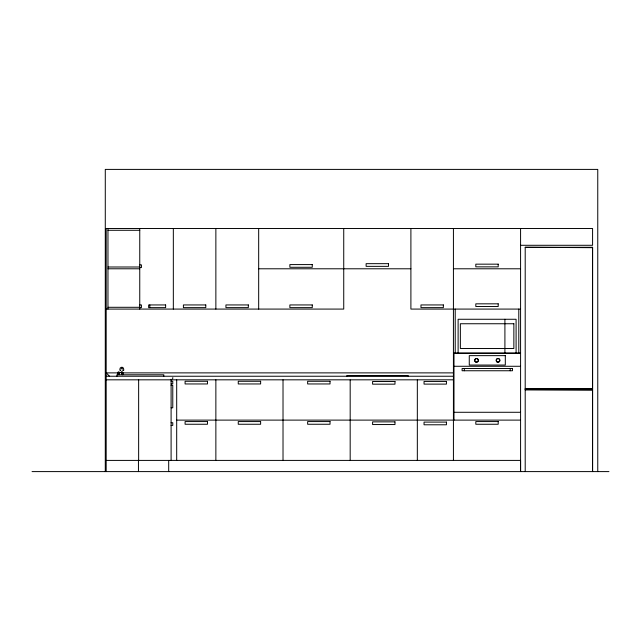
<?xml version="1.0" encoding="UTF-8"?>
<svg xmlns="http://www.w3.org/2000/svg" width="641" height="641" viewBox="0 0 641 641"><rect width="100%" height="100%" fill="white"/><g stroke="black" fill="none" stroke-linecap="round" stroke-linejoin="round"><path stroke-width="0.96" d="M120.035 370.418L120.115 370.322M120.252 370.33L120.78 370.434M118.673 372.405L119.306 372.621L119.122 374.785L119.298 373.863A1.226 0.641 -71 0 0 119.53 372.565A1.226 0.641 -71 0 0 118.922 372.189M119.811 369.593C119.675 366.42 123.929 366.42 123.793 369.593M120.981 369.112L121.91 368.078L122.623 369.112M172.645 378.927L172.822 377.565M592.58 247.29L592.58 471.6L592.58 247.29L525.203 247.29L525.203 471.6M525.203 389.031L592.58 388.71L525.203 388.71M122.479 372.405L118.705 372.621M123.761 370.386L122.808 370.418L123.481 370.322M107.968 230.287L139.754 230.287M520.58 245.287L592.58 245.287L592.58 228.5L106.182 228.5L106.182 471.6M592.236 247.674L525.203 247.29M139.754 264.877L141.437 264.877L141.437 267.561L139.754 267.561M107.968 267.001L139.754 267.001M107.968 268.787L139.754 268.787M258.676 268.787L410.897 268.787M453.427 268.787L520.58 268.787M139.754 304.94L141.437 304.94L141.437 307.632L139.754 307.632M107.968 307.295L139.754 307.295M106.182 309.082L343.736 309.082L343.736 228.5M520.58 309.082L410.897 309.082L410.897 228.5M453.427 352.959L520.58 352.959M520.58 353.407L453.988 353.407L453.988 420.111M453.988 366.275L520.58 366.275M118.184 372.878L106.182 372.878L109.539 376.243M123.192 372.878L453.427 372.878M106.182 376.243L453.427 376.243M106.182 379.825L453.427 379.825M171.099 381.275L172.774 381.275L172.774 383.959L171.099 383.959M171.099 385.417L172.774 385.417L172.774 407.804L171.099 407.804M525.203 389.568L592.58 389.888L525.203 389.888M453.988 412.283L520.58 412.283M176.692 420.111L520.58 420.111M171.099 422.731L172.774 422.731L172.774 425.416L171.099 425.416M106.182 460.406L520.58 460.406L520.588 471.6L520.58 228.5M32.05 471.6L608.95 471.6M118.553 373.815L119.186 374.032M122.159 374.104L122.351 374.264A1.322 0.689 71 0 0 123.024 374.112L123.104 373.879A1.322 0.689 71 0 0 122.647 372.205A1.322 0.689 71 0 0 121.67 372.076M122.711 374.785L121.854 372.621L121.854 374.064M597.757 471.6L597.757 169.4L105.284 169.4L105.284 471.6M592.116 389.031L592.116 389.568M525.54 388.39L525.54 390.385M518.793 309.082L518.793 352.959M516.093 352.959L516.093 319.266L458.115 319.266L458.115 352.959M510.228 368.519L510.228 370.754M504.908 319.266L504.908 352.959M464.34 368.519L464.34 370.754M455.214 309.082L455.214 352.959M453.427 228.5L453.427 460.406M417.331 379.953L417.331 460.406M408.301 376.243L408.301 375.682L346.741 375.682L346.741 376.243M350.178 379.953L350.178 460.406M283.018 379.825L283.018 460.406M258.676 228.5L258.676 309.082M215.865 228.5L215.865 309.082M215.865 379.825L215.865 460.406M176.692 379.825L176.692 460.406M173.334 228.5L173.334 309.082M171.099 379.296L171.099 460.406M168.695 460.406L168.695 471.6M163.808 376.243L163.808 374.785L116.926 374.785L116.926 376.243M149.818 304.94L149.818 307.632M139.754 228.5L139.754 309.082M138.64 379.825L138.64 460.406M138.448 460.406L138.448 471.6M119.306 372.621L119.306 374.064M107.968 228.5L107.968 309.082M118.168 373.358A1.226 0.641 -71 0 1 118.256 373.054M120.933 372.814A1.322 0.689 71 0 1 121.822 372.221A1.322 0.689 71 0 1 122.471 374.104L122.399 374.32A1.322 0.689 71 0 1 122.111 374.576M118.144 374.032L117.848 374.785L118.216 374.24L117.495 373.719A1.226 0.641 -71 0 1 118.473 371.924A1.226 0.641 -71 0 1 118.665 373.647L118.321 374.096A1.226 0.641 -71 0 1 117.648 374.136L118.208 373.094L119.018 374.24A1.226 0.641 -71 0 1 118.281 374.352L118.144 374.032M388.51 263.667L366.123 263.667L366.123 266.352L388.51 266.352L388.51 263.667M498.201 264.164L475.814 264.164L475.814 266.856L498.201 266.856L498.201 264.164M312.263 264.589L289.876 264.589L289.876 267.281L312.263 267.281L312.263 264.589M498.201 303.826L475.814 303.826L475.814 306.51L498.201 306.51L498.201 303.826M165.642 304.94L148.632 304.94L148.632 307.632L165.642 307.632L165.642 304.94M205.793 304.94L183.406 304.94L183.406 307.632L205.793 307.632L205.793 304.94M248.323 304.94L225.936 304.94L225.936 307.632L248.323 307.632L248.323 304.94M312.263 304.94L289.876 304.94L289.876 307.632L312.263 307.632L312.263 304.94M443.356 304.94L420.969 304.94L420.969 307.632L443.356 307.632L443.356 304.94M513.858 323.745L460.358 323.745L460.358 348.48L513.858 348.48L513.858 323.745M505.308 355.643L469.268 355.643L469.268 365.05L505.308 365.05L505.308 355.643M512.471 368.519L462.105 368.519L462.105 370.754L512.471 370.754L512.471 368.519M207.468 381.275L185.089 381.275L185.089 383.959L207.468 383.959L207.468 381.275M260.639 381.275L238.252 381.275L238.252 383.959L260.639 383.959L260.639 381.275M330.027 381.275L307.648 381.275L307.648 383.959L330.027 383.959L330.027 381.275M446.432 381.427L424.046 381.427L424.046 384.111L446.432 384.111L446.432 381.427M394.984 381.483L372.597 381.483L372.597 384.167L394.984 384.167L394.984 381.483M207.468 421.57L185.089 421.57L185.089 424.254L207.468 424.254L207.468 421.57M260.639 421.57L238.252 421.57L238.252 424.254L260.639 424.254L260.639 421.57M330.027 421.57L307.648 421.57L307.648 424.254L330.027 424.254L330.027 421.57M498.201 421.57L475.814 421.57L475.814 424.254L498.201 424.254L498.201 421.57M394.984 421.858L372.597 421.858L372.597 424.542L394.984 424.542L394.984 421.858M446.432 422.098L424.046 422.098L424.046 424.783L446.432 424.783L446.432 422.098M475.702 361.796A1.683 1.683 0 0 0 478.218 360.346A1.683 1.683 0 0 0 475.702 358.888A1.683 1.683 0 0 0 475.702 361.796M497.079 361.997A1.907 1.907 0 0 0 499.932 360.346A1.907 1.907 0 0 0 497.079 358.696A1.907 1.907 0 0 0 497.079 361.997M497.192 361.796A1.683 1.683 0 0 0 499.708 360.346A1.683 1.683 0 0 0 497.192 358.888A1.683 1.683 0 0 0 497.192 361.796M475.189 361.692A1.907 1.907 0 0 0 478.378 360.835A1.907 1.907 0 0 0 476.047 358.503A1.907 1.907 0 0 0 475.189 361.692"/></g></svg>
